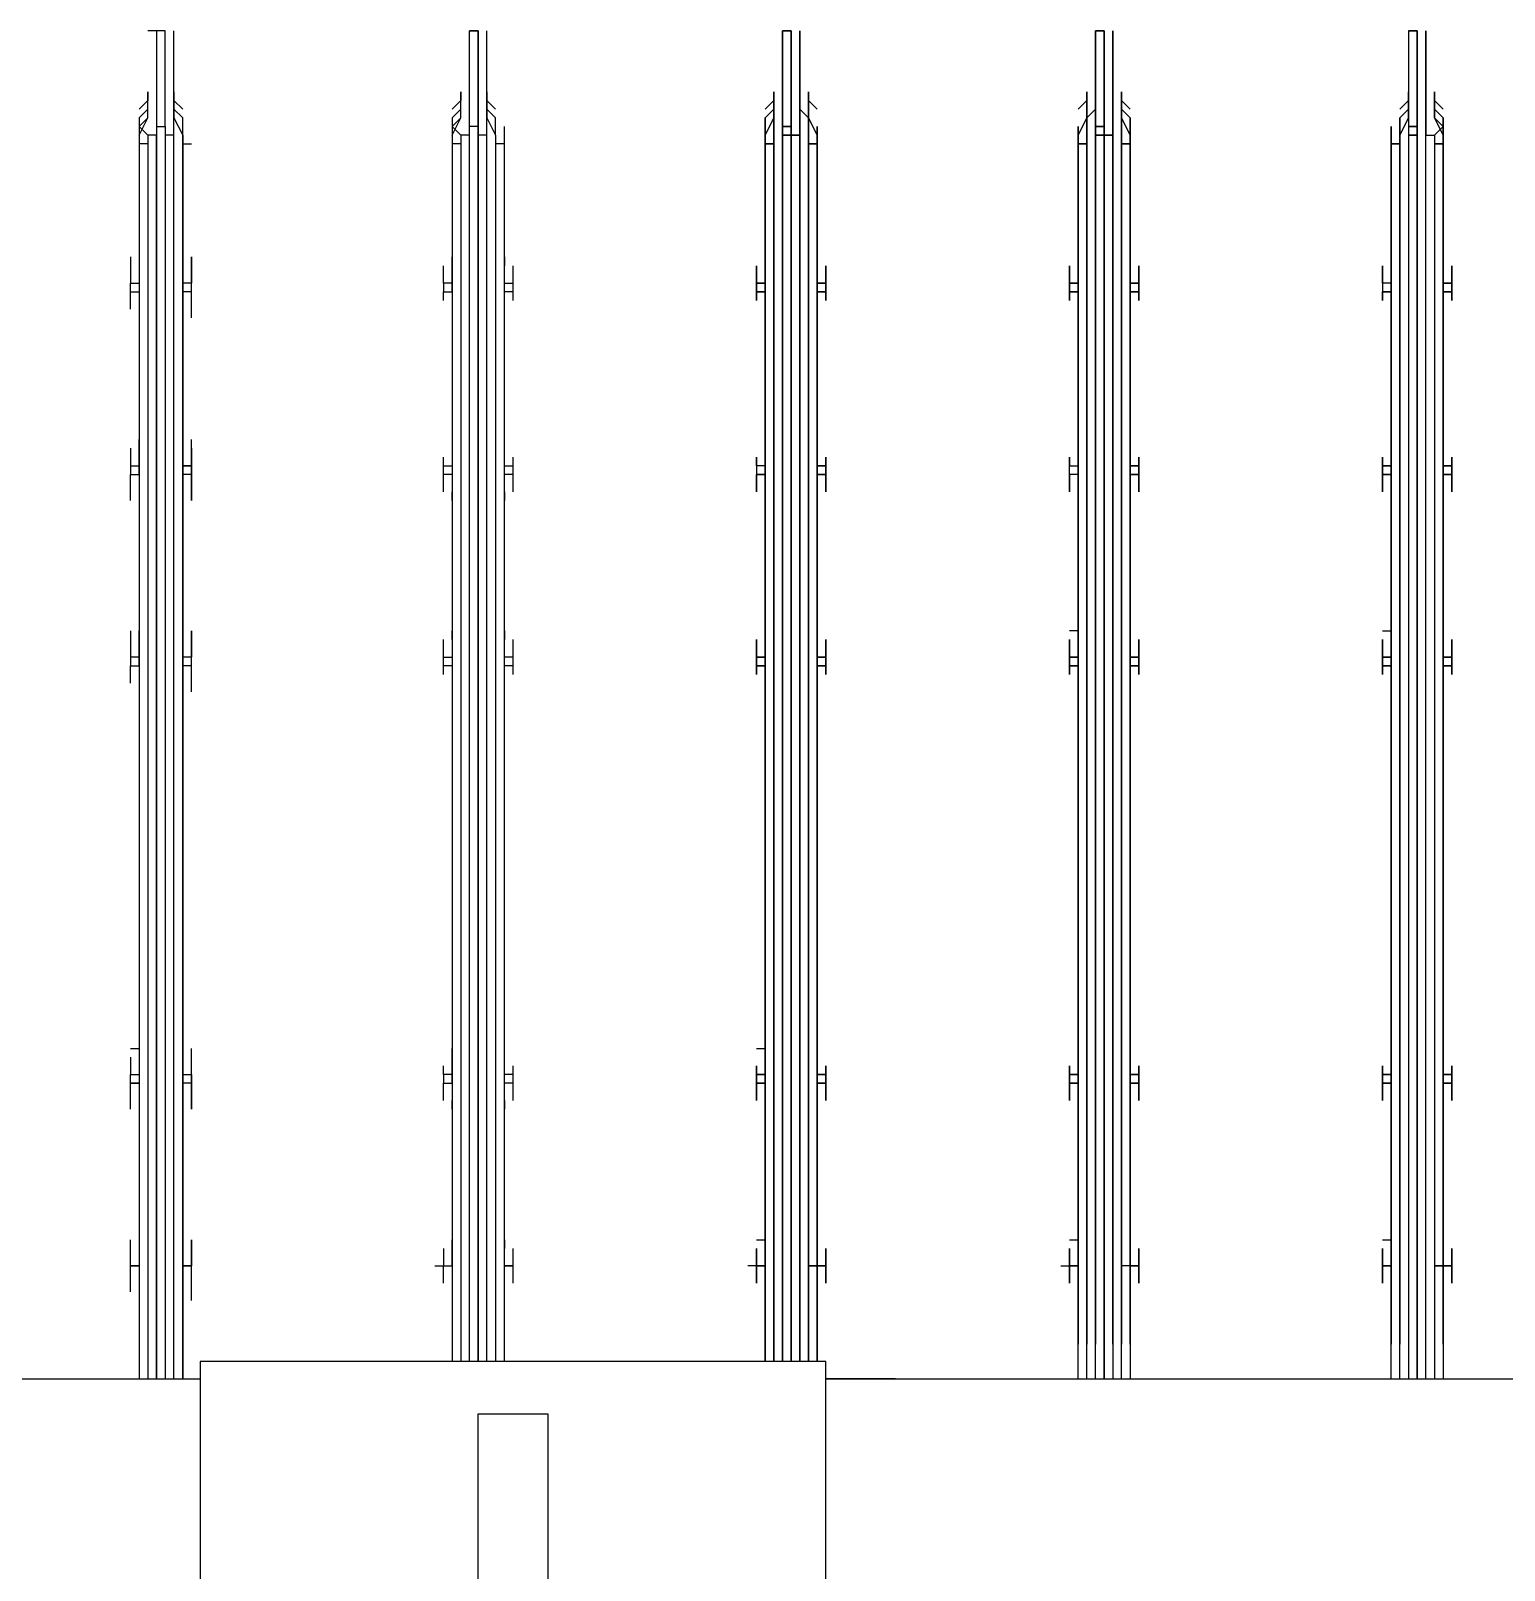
# Model space of a CAD drawing. Header units: metres. Extents: x 532250 to 532639, y 2673852 to 2674172.
# Drawn here: x 532452.4601 to 532452.6945, y 2674043.8647 to 2674044.1096 of the extents above; entities that cross this region are included whole.
import ezdxf

# ---------------------------------------------------------------- set-up
doc = ezdxf.new("R2010")
doc.units = ezdxf.units.M
doc.header["$MEASUREMENT"] = 0
doc.layers.add('IDT', color=7, linetype='Continuous')

# ---------------------------------------------------------------- blocks, each defined once
blk = doc.blocks.new('IDT')
at = {"layer": 'IDT', "color": 0, "lineweight": 25}
for p, q in [((14.34065, 13.95773), (14.34065, 13.86091)), ((14.44023, 13.86091), (14.44023, 13.95773)), ((14.38491, 13.86921), (14.38491, 13.94805)), ((14.39597, 13.94805), (14.39597, 13.86921)), ((14.39597, 13.86921), (14.38491, 13.86921)), ((14.34065, 13.86368), (13.87591, 13.86368)), ((14.24244, 13.66727), (14.24244, 13.86368)), ((14.24383, 13.66589), (14.24383, 13.86368)), ((14.24521, 13.86368), (14.24521, 13.66589)), ((14.24659, 13.66451), (14.24659, 13.86368)), ((14.24659, 13.86368), (14.24659, 13.66451)), ((14.24798, 13.66589), (14.24798, 13.86368)), ((14.24936, 13.86368), (14.24936, 13.66589)), ((14.25074, 13.86368), (14.25074, 13.66727)), ((14.29224, 13.66727), (14.29224, 13.86368)), ((14.29362, 13.86368), (14.29362, 13.66589)), ((14.295, 13.66589), (14.295, 13.86368)), ((14.29639, 13.86368), (14.29639, 13.66451)), ((14.29639, 13.66451), (14.29639, 13.86368)), ((14.29777, 13.86368), (14.29777, 13.66589)), ((14.29915, 13.86368), (14.29915, 13.66589)), ((14.30054, 13.86368), (14.30054, 13.66727)), ((14.32958, 13.86368), (14.34065, 13.86368)), ((15.02116, 13.86368), (14.44023, 13.86368)), ((14.443, 13.66589), (14.443, 13.86368)), ((14.443, 13.86368), (14.443, 13.66727)), ((14.44438, 13.86368), (14.44438, 13.66589)), ((14.44577, 13.66451), (14.44577, 13.86368)), ((14.44715, 13.66451), (14.44715, 13.86368)), ((14.44715, 13.86368), (14.44715, 13.66589)), ((14.44853, 13.66589), (14.44853, 13.86368)), ((14.44992, 13.66727), (14.44992, 13.86368)), ((14.34065, 13.86091), (14.44023, 13.86091)), ((14.34203, 13.66727), (14.34203, 13.86091)), ((14.34203, 13.86091), (14.34203, 13.66727)), ((14.34341, 13.86091), (14.34341, 13.66589)), ((14.34341, 13.66589), (14.34341, 13.86091)), ((14.3448, 13.66589), (14.3448, 13.86091)), ((14.3448, 13.86091), (14.3448, 13.66589)), ((14.34618, 13.86091), (14.34618, 13.66451)), ((14.34618, 13.66451), (14.34618, 13.86091)), ((14.34618, 13.86091), (14.34618, 13.66451)), ((14.34618, 13.66451), (14.34618, 13.86091)), ((14.34756, 13.86091), (14.34756, 13.66589)), ((14.34756, 13.66589), (14.34756, 13.86091)), ((14.34895, 13.86091), (14.34895, 13.66589)), ((14.34895, 13.66589), (14.34895, 13.86091)), ((14.35033, 13.66727), (14.35033, 13.86091)), ((14.35033, 13.86091), (14.35033, 13.66727)), ((14.39182, 13.86091), (14.39182, 13.66727)), ((14.39321, 13.66589), (14.39321, 13.86091)), ((14.39459, 13.86091), (14.39459, 13.66589)), ((14.39597, 13.66451), (14.39597, 13.86091)), ((14.39597, 13.86091), (14.39597, 13.66451)), ((14.39736, 13.86091), (14.39736, 13.66589)), ((14.39874, 13.66589), (14.39874, 13.86091)), ((14.40012, 13.66727), (14.40012, 13.86091)), ((14.24244, 13.85815), (14.24244, 13.66727)), ((14.24383, 13.66589), (14.24383, 13.85815)), ((14.24521, 13.85815), (14.24521, 13.66589)), ((14.24659, 13.66451), (14.24659, 13.85815)), ((14.24659, 13.85815), (14.24659, 13.66451)), ((14.24798, 13.66589), (14.24798, 13.85815)), ((14.24936, 13.66589), (14.24936, 13.85815)), ((14.25074, 13.66727), (14.25074, 13.85815)), ((14.29224, 13.85815), (14.29224, 13.66727)), ((14.29362, 13.66589), (14.29362, 13.85815)), ((14.295, 13.85815), (14.295, 13.66589)), ((14.29639, 13.85815), (14.29639, 13.66451)), ((14.29639, 13.66451), (14.29639, 13.85815)), ((14.29777, 13.66589), (14.29777, 13.85815)), ((14.29915, 13.66589), (14.29915, 13.85815)), ((14.30054, 13.66727), (14.30054, 13.85815)), ((14.24244, 13.8457), (14.24244, 13.85123)), ((14.24244, 13.85123), (14.24244, 13.8457)), ((14.24244, 13.84846), (14.24244, 13.84985)), ((14.24244, 13.84985), (14.24244, 13.84846)), ((14.25074, 13.8457), (14.25074, 13.85123)), ((14.25074, 13.85123), (14.25074, 13.8457)), ((14.25074, 13.84985), (14.25074, 13.84846)), ((14.25074, 13.84846), (14.25074, 13.84985)), ((14.29224, 13.84155), (14.29224, 13.85123)), ((14.29224, 13.85123), (14.29224, 13.8457)), ((14.29224, 13.84846), (14.29224, 13.84985)), ((14.29224, 13.84985), (14.29224, 13.84846)), ((14.30054, 13.85123), (14.30054, 13.8457)), ((14.30054, 13.8457), (14.30054, 13.85123)), ((14.30054, 13.84985), (14.30054, 13.84846)), ((14.30054, 13.84846), (14.30054, 13.84985)), ((14.34203, 13.8457), (14.34203, 13.85123)), ((14.34203, 13.85123), (14.34203, 13.8457)), ((14.34203, 13.84846), (14.34203, 13.84985)), ((14.34203, 13.84985), (14.34203, 13.84846)), ((14.35033, 13.8457), (14.35033, 13.85123)), ((14.35033, 13.85123), (14.35033, 13.8457)), ((14.35033, 13.84985), (14.35033, 13.84846)), ((14.35033, 13.84846), (14.35033, 13.84985)), ((14.39182, 13.85123), (14.39182, 13.8457)), ((14.39182, 13.84985), (14.39182, 13.84846)), ((14.40012, 13.8457), (14.40012, 13.85123)), ((14.40012, 13.84846), (14.40012, 13.84985)), ((14.44162, 13.85123), (14.44162, 13.8457)), ((14.44162, 13.84985), (14.44162, 13.84846)), ((14.44992, 13.8457), (14.44992, 13.85123)), ((14.4513, 13.84985), (14.4513, 13.84846)), ((14.24106, 13.8457), (14.24106, 13.84846)), ((14.24106, 13.84846), (14.24106, 13.8457)), ((14.25212, 13.8457), (14.25212, 13.84846)), ((14.25212, 13.84846), (14.25212, 13.8457)), ((14.29085, 13.8457), (14.29085, 13.84846)), ((14.29085, 13.84846), (14.29085, 13.8457)), ((14.30192, 13.8457), (14.30192, 13.84846)), ((14.30192, 13.84846), (14.30192, 13.8457)), ((14.34065, 13.8457), (14.34065, 13.84846)), ((14.34065, 13.84846), (14.34065, 13.8457)), ((14.35171, 13.8457), (14.35171, 13.84846)), ((14.35171, 13.84846), (14.35171, 13.8457)), ((14.39044, 13.84846), (14.39044, 13.8457)), ((14.40151, 13.84846), (14.40151, 13.8457)), ((14.44162, 13.84846), (14.44162, 13.8457)), ((14.4513, 13.84846), (14.4513, 13.8457)), ((14.24244, 13.8457), (14.24106, 13.8457)), ((14.24106, 13.8457), (14.24106, 13.84293)), ((14.24106, 13.84293), (14.24106, 13.8457)), ((14.24106, 13.8457), (14.24244, 13.8457)), ((14.24244, 13.8457), (14.24106, 13.8457)), ((14.24106, 13.8457), (14.24244, 13.8457)), ((14.24383, 13.8457), (14.24244, 13.8457)), ((14.24244, 13.8457), (14.24383, 13.8457)), ((14.24244, 13.8457), (14.24244, 13.84155)), ((14.24244, 13.84155), (14.24244, 13.8457)), ((14.25074, 13.84155), (14.25074, 13.8457)), ((14.25074, 13.8457), (14.25212, 13.8457)), ((14.25212, 13.8457), (14.25074, 13.8457)), ((14.25074, 13.8457), (14.25212, 13.8457)), ((14.25212, 13.8457), (14.25074, 13.8457)), ((14.25074, 13.8457), (14.25074, 13.84155)), ((14.25212, 13.8457), (14.25074, 13.8457)), ((14.25074, 13.8457), (14.25212, 13.8457)), ((14.25212, 13.8457), (14.25074, 13.8457)), ((14.25074, 13.8457), (14.25212, 13.8457)), ((14.25212, 13.84293), (14.25212, 13.8457)), ((14.25212, 13.8457), (14.25212, 13.84293)), ((14.29085, 13.8457), (14.29085, 13.84293)), ((14.29085, 13.84293), (14.29085, 13.8457)), ((14.29085, 13.8457), (14.29224, 13.8457)), ((14.29224, 13.8457), (14.29085, 13.8457)), ((14.29085, 13.8457), (14.29224, 13.8457)), ((14.29224, 13.8457), (14.29085, 13.8457)), ((14.29224, 13.8457), (14.29224, 13.84155)), ((14.29224, 13.8457), (14.29362, 13.8457)), ((14.30054, 13.8457), (14.30192, 13.8457)), ((14.30192, 13.8457), (14.30054, 13.8457)), ((14.30054, 13.8457), (14.30192, 13.8457)), ((14.30192, 13.8457), (14.30054, 13.8457)), ((14.30192, 13.8457), (14.30054, 13.8457)), ((14.30054, 13.8457), (14.30054, 13.84155)), ((14.30054, 13.84155), (14.30054, 13.8457)), ((14.30054, 13.8457), (14.30192, 13.8457)), ((14.30192, 13.8457), (14.30054, 13.8457)), ((14.30192, 13.8457), (14.30192, 13.84293)), ((14.30192, 13.84293), (14.30192, 13.8457)), ((14.3033, 13.8457), (14.30192, 13.8457)), ((14.34203, 13.8457), (14.34065, 13.8457)), ((14.34065, 13.8457), (14.34065, 13.84293)), ((14.34065, 13.84293), (14.34065, 13.8457)), ((14.34065, 13.8457), (14.34203, 13.8457)), ((14.34203, 13.8457), (14.34065, 13.8457)), ((14.34065, 13.8457), (14.34203, 13.8457)), ((14.34203, 13.8457), (14.34203, 13.84155)), ((14.34203, 13.84155), (14.34203, 13.8457)), ((14.34203, 13.8457), (14.34341, 13.8457)), ((14.34341, 13.8457), (14.34203, 13.8457)), ((14.35033, 13.84155), (14.35033, 13.8457)), ((14.35033, 13.8457), (14.35171, 13.8457)), ((14.35171, 13.8457), (14.35033, 13.8457)), ((14.35033, 13.8457), (14.35171, 13.8457)), ((14.35171, 13.8457), (14.35033, 13.8457)), ((14.35033, 13.8457), (14.35171, 13.8457)), ((14.35171, 13.8457), (14.35033, 13.8457)), ((14.35033, 13.8457), (14.35171, 13.8457)), ((14.35171, 13.8457), (14.35033, 13.8457)), ((14.35033, 13.8457), (14.35033, 13.84155)), ((14.35171, 13.8457), (14.35171, 13.84293)), ((14.35171, 13.84293), (14.35171, 13.8457)), ((14.35171, 13.8457), (14.35309, 13.8457)), ((14.39044, 13.8457), (14.39182, 13.8457)), ((14.39182, 13.8457), (14.39044, 13.8457)), ((14.39044, 13.8457), (14.39044, 13.84293)), ((14.39044, 13.8457), (14.39182, 13.8457)), ((14.39182, 13.8457), (14.39182, 13.84155)), ((14.40151, 13.8457), (14.40012, 13.8457)), ((14.40151, 13.8457), (14.40012, 13.8457)), ((14.40012, 13.8457), (14.40012, 13.84155)), ((14.40151, 13.8457), (14.40012, 13.8457)), ((14.40289, 13.8457), (14.40151, 13.8457)), ((14.40151, 13.84293), (14.40151, 13.8457)), ((14.44162, 13.8457), (14.443, 13.8457)), ((14.443, 13.8457), (14.44162, 13.8457)), ((14.44162, 13.8457), (14.44162, 13.84155)), ((14.44162, 13.84293), (14.44162, 13.8457)), ((14.44162, 13.8457), (14.443, 13.8457)), ((14.44992, 13.84155), (14.44992, 13.8457)), ((14.44992, 13.8457), (14.4513, 13.8457)), ((14.4513, 13.8457), (14.44992, 13.8457)), ((14.4513, 13.8457), (14.44992, 13.8457)), ((14.44992, 13.8457), (14.4513, 13.8457)), ((14.4513, 13.8457), (14.4513, 13.84293)), ((14.24244, 13.84155), (14.24244, 13.84293)), ((14.24244, 13.84293), (14.24244, 13.84155)), ((14.25074, 13.84155), (14.25074, 13.84293)), ((14.25074, 13.84293), (14.25074, 13.84155)), ((14.29224, 13.84155), (14.29224, 13.84293)), ((14.29224, 13.84293), (14.29224, 13.84155)), ((14.30054, 13.84155), (14.30054, 13.84293)), ((14.30054, 13.84293), (14.30054, 13.84155)), ((14.34203, 13.84155), (14.34203, 13.84293)), ((14.34203, 13.84293), (14.34203, 13.84155)), ((14.35033, 13.84155), (14.35033, 13.84293)), ((14.35033, 13.84293), (14.35033, 13.84155)), ((14.39182, 13.84155), (14.39182, 13.84293)), ((14.40012, 13.84155), (14.40012, 13.84293)), ((14.44162, 13.84155), (14.44162, 13.84293)), ((14.4513, 13.84293), (14.4513, 13.84155)), ((14.25212, 13.84155), (14.25074, 13.84155)), ((14.30192, 13.84155), (14.30054, 13.84155)), ((14.35171, 13.84155), (14.35033, 13.84155)), ((14.24244, 13.81527), (14.24244, 13.8208)), ((14.24244, 13.8208), (14.24244, 13.81942)), ((14.24244, 13.81942), (14.24244, 13.8208)), ((14.24244, 13.8208), (14.24244, 13.81665)), ((14.25074, 13.81665), (14.25074, 13.8208)), ((14.25074, 13.8208), (14.25074, 13.81942)), ((14.25074, 13.81942), (14.25074, 13.8208)), ((14.25074, 13.8208), (14.25074, 13.81665)), ((14.29224, 13.81665), (14.29224, 13.8208)), ((14.29224, 13.8208), (14.29224, 13.81942)), ((14.29224, 13.81942), (14.29224, 13.8208)), ((14.29224, 13.8208), (14.29224, 13.81665)), ((14.30054, 13.81665), (14.30054, 13.8208)), ((14.30054, 13.8208), (14.30054, 13.81942)), ((14.30054, 13.81942), (14.30054, 13.8208)), ((14.30054, 13.8208), (14.30054, 13.81665)), ((14.34203, 13.81665), (14.34203, 13.8208)), ((14.34203, 13.8208), (14.34203, 13.81942)), ((14.34203, 13.81942), (14.34203, 13.8208)), ((14.34203, 13.8208), (14.34203, 13.81665)), ((14.35033, 13.8208), (14.35033, 13.81665)), ((14.35033, 13.81665), (14.35033, 13.8208)), ((14.35033, 13.8208), (14.35033, 13.81942)), ((14.35033, 13.81942), (14.35033, 13.8208)), ((14.39182, 13.81942), (14.39182, 13.8208)), ((14.39182, 13.8208), (14.39182, 13.81665)), ((14.40012, 13.81665), (14.40012, 13.8208)), ((14.40012, 13.8208), (14.40012, 13.81942)), ((14.44162, 13.81942), (14.44162, 13.8208)), ((14.44162, 13.8208), (14.44162, 13.81665)), ((14.44992, 13.81665), (14.44992, 13.8208)), ((14.4513, 13.8208), (14.4513, 13.81942)), ((14.24106, 13.81665), (14.24106, 13.81942)), ((14.24106, 13.81942), (14.24106, 13.81665)), ((14.25212, 13.81665), (14.25212, 13.81942)), ((14.25212, 13.81942), (14.25212, 13.81665)), ((14.29085, 13.81665), (14.29085, 13.81942)), ((14.29085, 13.81942), (14.29085, 13.81665)), ((14.30192, 13.81665), (14.30192, 13.81942)), ((14.30192, 13.81942), (14.30192, 13.81665)), ((14.34065, 13.81665), (14.34065, 13.81942)), ((14.34065, 13.81942), (14.34065, 13.81665)), ((14.35171, 13.81665), (14.35171, 13.81942)), ((14.35171, 13.81942), (14.35171, 13.81665)), ((14.39044, 13.81942), (14.39044, 13.81665)), ((14.40151, 13.81942), (14.40151, 13.81665)), ((14.44162, 13.81665), (14.44162, 13.81942)), ((14.4513, 13.81942), (14.4513, 13.81665)), ((14.24106, 13.81527), (14.24106, 13.81665)), ((14.24106, 13.81665), (14.24106, 13.81527)), ((14.24244, 13.81665), (14.24106, 13.81665)), ((14.24106, 13.81665), (14.24244, 13.81665)), ((14.24244, 13.81527), (14.24106, 13.81527)), ((14.24106, 13.81527), (14.24244, 13.81527)), ((14.24106, 13.81389), (14.24106, 13.81527)), ((14.24106, 13.81527), (14.24106, 13.81389)), ((14.24244, 13.81665), (14.24244, 13.81527)), ((14.24244, 13.81527), (14.24244, 13.81112)), ((14.24244, 13.81112), (14.24244, 13.81527)), ((14.25212, 13.81665), (14.25074, 13.81665)), ((14.25212, 13.81665), (14.25074, 13.81665)), ((14.25074, 13.81665), (14.25212, 13.81665)), ((14.25074, 13.81527), (14.25074, 13.81665)), ((14.25074, 13.81665), (14.25074, 13.81112)), ((14.25074, 13.81527), (14.25212, 13.81527)), ((14.25212, 13.81527), (14.25074, 13.81527)), ((14.25074, 13.81112), (14.25074, 13.81527)), ((14.25212, 13.81527), (14.25212, 13.81665)), ((14.25212, 13.81665), (14.25212, 13.81527)), ((14.25212, 13.81389), (14.25212, 13.81527)), ((14.25212, 13.81527), (14.25212, 13.81389)), ((14.29224, 13.81665), (14.29085, 13.81665)), ((14.29085, 13.81665), (14.29224, 13.81665)), ((14.29085, 13.81527), (14.29085, 13.81665)), ((14.29085, 13.81665), (14.29085, 13.81527)), ((14.29224, 13.81527), (14.29085, 13.81527)), ((14.29085, 13.81527), (14.29224, 13.81527)), ((14.29085, 13.81389), (14.29085, 13.81527)), ((14.29085, 13.81527), (14.29085, 13.81389)), ((14.29224, 13.81665), (14.29224, 13.81112)), ((14.29224, 13.81112), (14.29224, 13.81665)), ((14.30054, 13.81665), (14.30192, 13.81665)), ((14.30054, 13.81112), (14.30054, 13.81665)), ((14.30054, 13.81665), (14.30192, 13.81665)), ((14.30192, 13.81665), (14.30054, 13.81665)), ((14.30054, 13.81665), (14.30054, 13.81527)), ((14.30192, 13.81527), (14.30054, 13.81527)), ((14.30054, 13.81527), (14.30192, 13.81527)), ((14.30054, 13.81527), (14.30054, 13.81112)), ((14.30192, 13.81665), (14.30192, 13.81527)), ((14.30192, 13.81527), (14.30192, 13.81665)), ((14.30192, 13.81389), (14.30192, 13.81527)), ((14.30192, 13.81527), (14.30192, 13.81389)), ((14.34203, 13.81665), (14.34065, 13.81665)), ((14.34065, 13.81665), (14.34203, 13.81665)), ((14.34065, 13.81527), (14.34065, 13.81665)), ((14.34065, 13.81665), (14.34065, 13.81527)), ((14.34203, 13.81527), (14.34065, 13.81527)), ((14.34065, 13.81527), (14.34203, 13.81527)), ((14.34065, 13.81389), (14.34065, 13.81527)), ((14.34065, 13.81527), (14.34065, 13.81389)), ((14.34203, 13.81665), (14.34203, 13.81112)), ((14.34203, 13.81112), (14.34203, 13.81665)), ((14.35033, 13.81665), (14.35171, 13.81665)), ((14.35171, 13.81665), (14.35033, 13.81665)), ((14.35033, 13.81527), (14.35033, 13.81665)), ((14.35033, 13.81665), (14.35171, 13.81665)), ((14.35033, 13.81665), (14.35033, 13.81527)), ((14.35033, 13.81112), (14.35033, 13.81527)), ((14.35171, 13.81527), (14.35033, 13.81527)), ((14.35033, 13.81527), (14.35033, 13.81112)), ((14.35033, 13.81527), (14.35171, 13.81527)), ((14.35171, 13.81665), (14.35171, 13.81527)), ((14.35171, 13.81527), (14.35171, 13.81665)), ((14.35171, 13.81389), (14.35171, 13.81527)), ((14.35171, 13.81527), (14.35171, 13.81389)), ((14.39044, 13.81665), (14.39182, 13.81665)), ((14.39044, 13.81665), (14.39044, 13.81527)), ((14.39044, 13.81527), (14.39182, 13.81527)), ((14.39044, 13.81527), (14.39044, 13.81389)), ((14.39182, 13.81665), (14.39182, 13.81527)), ((14.39182, 13.81527), (14.39182, 13.81112)), ((14.40151, 13.81665), (14.40012, 13.81665)), ((14.40151, 13.81665), (14.40012, 13.81665)), ((14.40012, 13.81665), (14.40012, 13.81527)), ((14.40012, 13.81527), (14.40151, 13.81527)), ((14.40012, 13.81527), (14.40012, 13.81112)), ((14.40151, 13.81527), (14.40151, 13.81665)), ((14.40151, 13.81527), (14.40151, 13.81389)), ((14.44162, 13.81527), (14.44162, 13.81665)), ((14.44162, 13.81665), (14.443, 13.81665)), ((14.44162, 13.81665), (14.44162, 13.81389)), ((14.443, 13.81527), (14.44162, 13.81527)), ((14.44162, 13.81527), (14.44162, 13.81112)), ((14.4513, 13.81665), (14.44992, 13.81665)), ((14.44992, 13.81527), (14.44992, 13.81665)), ((14.44992, 13.81665), (14.4513, 13.81665)), ((14.44992, 13.81112), (14.44992, 13.81527)), ((14.4513, 13.81527), (14.44992, 13.81527)), ((14.4513, 13.81665), (14.4513, 13.81527)), ((14.4513, 13.81389), (14.4513, 13.81527)), ((14.24244, 13.8125), (14.24244, 13.81389)), ((14.24244, 13.81389), (14.24244, 13.8125)), ((14.25074, 13.81389), (14.25074, 13.8125)), ((14.25074, 13.8125), (14.25074, 13.81389)), ((14.29224, 13.8125), (14.29224, 13.81389)), ((14.29224, 13.81389), (14.29224, 13.8125)), ((14.30054, 13.81389), (14.30054, 13.8125)), ((14.30054, 13.8125), (14.30054, 13.81389)), ((14.34203, 13.8125), (14.34203, 13.81389)), ((14.34203, 13.81389), (14.34203, 13.8125)), ((14.35033, 13.81389), (14.35033, 13.8125)), ((14.35033, 13.8125), (14.35033, 13.81389)), ((14.39182, 13.81389), (14.39182, 13.8125)), ((14.40012, 13.8125), (14.40012, 13.81389)), ((14.44162, 13.81389), (14.44162, 13.8125)), ((14.4513, 13.8125), (14.4513, 13.81389)), ((14.35171, 13.81112), (14.35033, 13.81112)), ((14.4513, 13.81112), (14.44992, 13.81112)), ((14.24244, 13.74473), (14.24244, 13.75441)), ((14.24244, 13.75441), (14.24244, 13.75026)), ((14.25074, 13.75026), (14.25074, 13.75441)), ((14.25074, 13.75441), (14.25074, 13.75026)), ((14.29224, 13.75026), (14.29224, 13.75441)), ((14.29224, 13.75441), (14.29224, 13.75026)), ((14.30054, 13.75026), (14.30054, 13.75441)), ((14.30054, 13.75441), (14.30054, 13.75026)), ((14.34203, 13.75026), (14.34203, 13.75441)), ((14.34203, 13.75441), (14.34203, 13.75026)), ((14.35033, 13.75026), (14.35033, 13.75441)), ((14.35033, 13.75441), (14.35033, 13.75026)), ((14.39182, 13.75441), (14.39182, 13.75026)), ((14.40012, 13.75026), (14.40012, 13.75441)), ((14.44162, 13.75441), (14.44162, 13.75026)), ((14.44992, 13.75026), (14.44992, 13.75441)), ((14.24106, 13.75026), (14.24106, 13.75164)), ((14.24106, 13.75164), (14.24106, 13.75026)), ((14.24244, 13.75164), (14.24244, 13.75303)), ((14.24244, 13.75303), (14.24244, 13.75164)), ((14.25074, 13.75303), (14.25074, 13.75164)), ((14.25074, 13.75164), (14.25074, 13.75303)), ((14.25212, 13.75026), (14.25212, 13.75164)), ((14.25212, 13.75164), (14.25212, 13.75026)), ((14.29085, 13.75026), (14.29085, 13.75164)), ((14.29085, 13.75164), (14.29085, 13.75026)), ((14.29224, 13.75164), (14.29224, 13.75303)), ((14.29224, 13.75303), (14.29224, 13.75164)), ((14.30054, 13.75303), (14.30054, 13.75164)), ((14.30054, 13.75164), (14.30054, 13.75303)), ((14.30192, 13.75026), (14.30192, 13.75164)), ((14.30192, 13.75164), (14.30192, 13.75026)), ((14.34065, 13.75026), (14.34065, 13.75164)), ((14.34065, 13.75164), (14.34065, 13.75026)), ((14.34203, 13.75164), (14.34203, 13.75303)), ((14.34203, 13.75303), (14.34203, 13.75164)), ((14.35033, 13.75303), (14.35033, 13.75164)), ((14.35033, 13.75164), (14.35033, 13.75303)), ((14.35171, 13.75026), (14.35171, 13.75164)), ((14.35171, 13.75164), (14.35171, 13.75026)), ((14.39044, 13.75164), (14.39044, 13.75026)), ((14.39182, 13.75303), (14.39182, 13.75164)), ((14.40012, 13.75164), (14.40012, 13.75303)), ((14.40151, 13.75164), (14.40151, 13.75026)), ((14.44162, 13.75303), (14.44162, 13.75164)), ((14.44162, 13.75164), (14.44162, 13.74888)), ((14.4513, 13.75303), (14.4513, 13.75164)), ((14.4513, 13.75164), (14.4513, 13.75026)), ((14.24244, 13.75026), (14.24106, 13.75026)), ((14.24106, 13.75026), (14.24244, 13.75026)), ((14.24106, 13.75026), (14.24106, 13.74888)), ((14.24106, 13.74888), (14.24106, 13.75026)), ((14.24244, 13.75026), (14.24244, 13.74888)), ((14.25212, 13.75026), (14.25074, 13.75026)), ((14.25074, 13.75026), (14.25212, 13.75026)), ((14.25212, 13.75026), (14.25074, 13.75026)), ((14.25074, 13.75026), (14.25074, 13.74888)), ((14.25074, 13.74888), (14.25074, 13.75026)), ((14.25074, 13.75026), (14.25212, 13.75026)), ((14.25212, 13.74888), (14.25212, 13.75026)), ((14.25212, 13.75026), (14.25212, 13.74888)), ((14.29224, 13.75026), (14.29085, 13.75026)), ((14.29085, 13.75026), (14.29224, 13.75026)), ((14.29085, 13.74888), (14.29085, 13.75026)), ((14.29085, 13.75026), (14.29085, 13.74888)), ((14.29224, 13.75026), (14.29224, 13.74888)), ((14.29224, 13.74888), (14.29224, 13.75026)), ((14.30054, 13.74888), (14.30054, 13.75026)), ((14.30054, 13.75026), (14.30054, 13.74888)), ((14.30192, 13.75026), (14.30054, 13.75026)), ((14.30054, 13.75026), (14.30192, 13.75026)), ((14.30054, 13.75026), (14.30192, 13.75026)), ((14.30192, 13.74888), (14.30192, 13.75026)), ((14.30192, 13.75026), (14.30192, 13.74888)), ((14.34065, 13.75026), (14.34065, 13.74888)), ((14.34065, 13.74888), (14.34065, 13.75026)), ((14.34203, 13.75026), (14.34065, 13.75026)), ((14.34065, 13.75026), (14.34203, 13.75026)), ((14.34203, 13.75026), (14.34203, 13.74473)), ((14.34203, 13.74888), (14.34203, 13.75026)), ((14.35033, 13.74473), (14.35033, 13.75026)), ((14.35033, 13.75026), (14.35033, 13.74473)), ((14.35033, 13.75026), (14.35171, 13.75026)), ((14.35171, 13.75026), (14.35033, 13.75026)), ((14.35033, 13.75026), (14.35171, 13.75026)), ((14.35171, 13.75026), (14.35171, 13.74888)), ((14.35171, 13.74888), (14.35171, 13.75026)), ((14.39044, 13.75026), (14.39182, 13.75026)), ((14.39044, 13.75026), (14.39044, 13.74888)), ((14.39182, 13.75026), (14.39182, 13.74473)), ((14.40012, 13.74888), (14.40012, 13.75026)), ((14.40012, 13.75026), (14.40151, 13.75026)), ((14.40151, 13.75026), (14.40151, 13.74888)), ((14.44162, 13.75026), (14.443, 13.75026)), ((14.44162, 13.75026), (14.44162, 13.74888)), ((14.4513, 13.75026), (14.44992, 13.75026)), ((14.4513, 13.75026), (14.44992, 13.75026)), ((14.44992, 13.75026), (14.44992, 13.74473)), ((14.4513, 13.74888), (14.4513, 13.75026)), ((14.24106, 13.74888), (14.24244, 13.74888)), ((14.24244, 13.74888), (14.24106, 13.74888)), ((14.24106, 13.74611), (14.24106, 13.74888)), ((14.24106, 13.74888), (14.24106, 13.74611)), ((14.24244, 13.74888), (14.24244, 13.74473)), ((14.25074, 13.74473), (14.25074, 13.74888)), ((14.25074, 13.74888), (14.25212, 13.74888)), ((14.25074, 13.74888), (14.25074, 13.74473)), ((14.25212, 13.74888), (14.25074, 13.74888)), ((14.25212, 13.74888), (14.25212, 13.74611)), ((14.25212, 13.74611), (14.25212, 13.74888)), ((14.29085, 13.74888), (14.29224, 13.74888)), ((14.29224, 13.74888), (14.29085, 13.74888)), ((14.29085, 13.74888), (14.29085, 13.74611)), ((14.29085, 13.74611), (14.29085, 13.74888)), ((14.29224, 13.74888), (14.29224, 13.74473)), ((14.29224, 13.74473), (14.29224, 13.74888)), ((14.30054, 13.74888), (14.30054, 13.74473)), ((14.30054, 13.74473), (14.30054, 13.74888)), ((14.30054, 13.74888), (14.30192, 13.74888)), ((14.30192, 13.74888), (14.30054, 13.74888)), ((14.30192, 13.74611), (14.30192, 13.74888)), ((14.30192, 13.74888), (14.30192, 13.74611)), ((14.34065, 13.74888), (14.34203, 13.74888)), ((14.34203, 13.74888), (14.34065, 13.74888)), ((14.34065, 13.74611), (14.34065, 13.74888)), ((14.34065, 13.74888), (14.34065, 13.74611)), ((14.34203, 13.74473), (14.34203, 13.74888)), ((14.35171, 13.74888), (14.35033, 13.74888)), ((14.35033, 13.74888), (14.35171, 13.74888)), ((14.35171, 13.74888), (14.35171, 13.74611)), ((14.35171, 13.74611), (14.35171, 13.74888)), ((14.39044, 13.74888), (14.39182, 13.74888)), ((14.39044, 13.74888), (14.39044, 13.74611)), ((14.40012, 13.74473), (14.40012, 13.74888)), ((14.40151, 13.74888), (14.40012, 13.74888)), ((14.40151, 13.74888), (14.40151, 13.74611)), ((14.44162, 13.74888), (14.443, 13.74888)), ((14.44162, 13.74888), (14.44162, 13.74473)), ((14.44162, 13.74611), (14.44162, 13.74888)), ((14.44992, 13.74888), (14.4513, 13.74888)), ((14.4513, 13.74611), (14.4513, 13.74888)), ((14.24244, 13.74473), (14.24244, 13.74611)), ((14.24244, 13.74611), (14.24244, 13.74473)), ((14.25074, 13.74473), (14.25074, 13.74611)), ((14.25074, 13.74611), (14.25074, 13.74473)), ((14.25212, 13.74473), (14.25074, 13.74473)), ((14.29224, 13.74473), (14.29224, 13.74611)), ((14.29224, 13.74611), (14.29224, 13.74473)), ((14.30054, 13.74473), (14.30054, 13.74611)), ((14.30054, 13.74611), (14.30054, 13.74473)), ((14.30054, 13.74473), (14.30192, 13.74473)), ((14.34203, 13.74473), (14.34203, 13.74611)), ((14.34203, 13.74611), (14.34203, 13.74473)), ((14.35033, 13.74611), (14.35033, 13.74473)), ((14.35033, 13.74473), (14.35033, 13.74611)), ((14.39182, 13.74473), (14.39182, 13.74611)), ((14.40012, 13.74611), (14.40012, 13.74473)), ((14.44162, 13.74473), (14.44162, 13.74611)), ((14.4513, 13.74473), (14.4513, 13.74611)), ((14.24106, 13.71983), (14.24106, 13.7226)), ((14.24106, 13.7226), (14.24106, 13.71983)), ((14.24244, 13.7226), (14.24244, 13.72398)), ((14.24244, 13.72398), (14.24244, 13.71983)), ((14.24244, 13.71983), (14.24244, 13.72398)), ((14.24244, 13.72398), (14.24244, 13.7226)), ((14.25074, 13.72398), (14.25074, 13.7226)), ((14.25074, 13.7226), (14.25074, 13.72398)), ((14.25074, 13.71983), (14.25074, 13.72398)), ((14.25074, 13.72398), (14.25074, 13.71983)), ((14.25212, 13.71983), (14.25212, 13.7226)), ((14.25212, 13.7226), (14.25212, 13.71983)), ((14.29085, 13.71983), (14.29085, 13.7226)), ((14.29085, 13.7226), (14.29085, 13.71983)), ((14.29224, 13.71983), (14.29224, 13.72398)), ((14.29224, 13.72398), (14.29224, 13.7226)), ((14.29224, 13.7226), (14.29224, 13.72398)), ((14.29224, 13.72398), (14.29224, 13.71983)), ((14.30054, 13.72398), (14.30054, 13.7226)), ((14.30054, 13.7226), (14.30054, 13.72398)), ((14.30054, 13.71983), (14.30054, 13.72398)), ((14.30054, 13.72398), (14.30054, 13.71983)), ((14.30192, 13.71983), (14.30192, 13.7226)), ((14.30192, 13.7226), (14.30192, 13.71983)), ((14.34065, 13.71983), (14.34065, 13.7226)), ((14.34065, 13.7226), (14.34065, 13.71983)), ((14.34203, 13.71983), (14.34203, 13.72398)), ((14.34203, 13.72398), (14.34203, 13.7226)), ((14.34203, 13.7226), (14.34203, 13.72398)), ((14.34203, 13.72398), (14.34203, 13.71983)), ((14.35033, 13.72398), (14.35033, 13.71983)), ((14.35033, 13.71983), (14.35033, 13.72398)), ((14.35033, 13.72398), (14.35033, 13.7226)), ((14.35033, 13.7226), (14.35033, 13.72398)), ((14.35171, 13.71983), (14.35171, 13.7226)), ((14.35171, 13.7226), (14.35171, 13.71983)), ((14.39044, 13.7226), (14.39044, 13.71983)), ((14.39182, 13.7226), (14.39182, 13.72398)), ((14.39182, 13.72398), (14.39182, 13.71983)), ((14.40012, 13.71983), (14.40012, 13.72398)), ((14.40012, 13.72398), (14.40012, 13.7226)), ((14.40151, 13.7226), (14.40151, 13.71983)), ((14.44162, 13.7226), (14.44162, 13.72398)), ((14.44162, 13.72398), (14.44162, 13.71983)), ((14.44162, 13.71983), (14.44162, 13.7226)), ((14.44992, 13.71983), (14.44992, 13.72398)), ((14.4513, 13.72398), (14.4513, 13.7226)), ((14.4513, 13.7226), (14.4513, 13.71983)), ((14.24106, 13.71845), (14.24106, 13.71983)), ((14.24106, 13.71983), (14.24106, 13.71845)), ((14.24244, 13.71983), (14.24106, 13.71983)), ((14.24106, 13.71983), (14.24244, 13.71983)), ((14.24244, 13.71983), (14.24244, 13.71845)), ((14.24244, 13.71845), (14.24244, 13.71983)), ((14.25074, 13.71845), (14.25074, 13.71983)), ((14.25074, 13.71983), (14.25212, 13.71983)), ((14.25212, 13.71983), (14.25074, 13.71983)), ((14.25074, 13.71983), (14.25212, 13.71983)), ((14.25212, 13.71983), (14.25074, 13.71983)), ((14.25074, 13.71983), (14.25074, 13.7143)), ((14.25212, 13.71983), (14.25212, 13.71845)), ((14.25212, 13.71845), (14.25212, 13.71983)), ((14.29224, 13.71983), (14.29085, 13.71983)), ((14.29085, 13.71983), (14.29224, 13.71983)), ((14.29085, 13.71845), (14.29085, 13.71983)), ((14.29085, 13.71983), (14.29085, 13.71845)), ((14.29224, 13.71983), (14.29224, 13.71845)), ((14.29224, 13.7143), (14.29224, 13.71983)), ((14.30054, 13.71845), (14.30054, 13.71983)), ((14.30054, 13.71983), (14.30192, 13.71983)), ((14.30054, 13.71845), (14.30054, 13.71983)), ((14.30054, 13.71983), (14.30192, 13.71983)), ((14.30192, 13.71983), (14.30192, 13.71845)), ((14.30192, 13.71983), (14.30192, 13.71845)), ((14.34203, 13.71983), (14.34065, 13.71983)), ((14.34065, 13.71983), (14.34203, 13.71983)), ((14.34065, 13.71845), (14.34065, 13.71983)), ((14.34065, 13.71983), (14.34065, 13.71845)), ((14.34203, 13.71983), (14.34203, 13.71845)), ((14.34203, 13.7143), (14.34203, 13.71983)), ((14.35033, 13.71983), (14.35171, 13.71983)), ((14.35171, 13.71983), (14.35033, 13.71983)), ((14.35171, 13.71983), (14.35033, 13.71983)), ((14.35033, 13.71983), (14.35033, 13.71845)), ((14.35033, 13.71983), (14.35033, 13.71845)), ((14.35171, 13.71845), (14.35171, 13.71983)), ((14.35171, 13.71845), (14.35171, 13.71983)), ((14.39044, 13.71983), (14.39182, 13.71983)), ((14.39044, 13.71983), (14.39044, 13.71845)), ((14.39182, 13.71983), (14.39182, 13.7143)), ((14.40012, 13.71845), (14.40012, 13.71983)), ((14.40012, 13.71983), (14.40151, 13.71983)), ((14.40151, 13.71983), (14.40151, 13.71845)), ((14.44162, 13.71983), (14.44162, 13.71845)), ((14.44162, 13.71845), (14.44162, 13.71983)), ((14.44162, 13.71983), (14.443, 13.71983)), ((14.4513, 13.71983), (14.44992, 13.71983)), ((14.4513, 13.71983), (14.44992, 13.71983)), ((14.44992, 13.71983), (14.44992, 13.71845)), ((14.4513, 13.71845), (14.4513, 13.71983)), ((14.24106, 13.71707), (14.24106, 13.71845)), ((14.24106, 13.71845), (14.24106, 13.71707)), ((14.24244, 13.71845), (14.24106, 13.71845)), ((14.24106, 13.71845), (14.24244, 13.71845)), ((14.24244, 13.7143), (14.24244, 13.71845)), ((14.24244, 13.71845), (14.24244, 13.7143)), ((14.25212, 13.71845), (14.25074, 13.71845)), ((14.25074, 13.71845), (14.25212, 13.71845)), ((14.25074, 13.7143), (14.25074, 13.71845)), ((14.25212, 13.71845), (14.25212, 13.71707)), ((14.25212, 13.71707), (14.25212, 13.71845)), ((14.29085, 13.71707), (14.29085, 13.71845)), ((14.29085, 13.71845), (14.29085, 13.71707)), ((14.29224, 13.71845), (14.29085, 13.71845)), ((14.29085, 13.71845), (14.29224, 13.71845)), ((14.29224, 13.71845), (14.29224, 13.7143)), ((14.30054, 13.71845), (14.30054, 13.7143)), ((14.30054, 13.7143), (14.30054, 13.71845)), ((14.30192, 13.71845), (14.30054, 13.71845)), ((14.30192, 13.71845), (14.30054, 13.71845)), ((14.30192, 13.71845), (14.30192, 13.71707)), ((14.30192, 13.71707), (14.30192, 13.71845)), ((14.34065, 13.71707), (14.34065, 13.71845)), ((14.34065, 13.71845), (14.34065, 13.71707)), ((14.34065, 13.71845), (14.34203, 13.71845)), ((14.34203, 13.71845), (14.34065, 13.71845)), ((14.34203, 13.71845), (14.34203, 13.7143)), ((14.35033, 13.7143), (14.35033, 13.71845)), ((14.35033, 13.71845), (14.35171, 13.71845)), ((14.35033, 13.71845), (14.35033, 13.7143)), ((14.35033, 13.71845), (14.35171, 13.71845)), ((14.35171, 13.71707), (14.35171, 13.71845)), ((14.35171, 13.71845), (14.35171, 13.71707)), ((14.39182, 13.71845), (14.39044, 13.71845)), ((14.39044, 13.71845), (14.39044, 13.71707)), ((14.40012, 13.7143), (14.40012, 13.71845)), ((14.40151, 13.71845), (14.40012, 13.71845)), ((14.40151, 13.71845), (14.40151, 13.71707)), ((14.44162, 13.71845), (14.443, 13.71845)), ((14.443, 13.71845), (14.44162, 13.71845)), ((14.44162, 13.71707), (14.44162, 13.71845)), ((14.44162, 13.71845), (14.44162, 13.7143)), ((14.44992, 13.71845), (14.44992, 13.7143)), ((14.4513, 13.71845), (14.44992, 13.71845)), ((14.4513, 13.71707), (14.4513, 13.71845)), ((14.24244, 13.71568), (14.24244, 13.71707)), ((14.24244, 13.71707), (14.24244, 13.71568)), ((14.25074, 13.71707), (14.25074, 13.71568)), ((14.25074, 13.71568), (14.25074, 13.71707)), ((14.29224, 13.71568), (14.29224, 13.71707)), ((14.29224, 13.71707), (14.29224, 13.71568)), ((14.30054, 13.71707), (14.30054, 13.71568)), ((14.30054, 13.71568), (14.30054, 13.71707)), ((14.34203, 13.71568), (14.34203, 13.71707)), ((14.34203, 13.71707), (14.34203, 13.71568)), ((14.35033, 13.71707), (14.35033, 13.71568)), ((14.35033, 13.71568), (14.35033, 13.71707)), ((14.39182, 13.71707), (14.39182, 13.71568)), ((14.40012, 13.71568), (14.40012, 13.71707)), ((14.44162, 13.71568), (14.44162, 13.71707)), ((14.4513, 13.71568), (14.4513, 13.71707)), ((14.24244, 13.6894), (14.24244, 13.69493)), ((14.24244, 13.69493), (14.24244, 13.69079)), ((14.24244, 13.69217), (14.24244, 13.69355)), ((14.24244, 13.69355), (14.24244, 13.69217)), ((14.25074, 13.69079), (14.25074, 13.69493)), ((14.25074, 13.69493), (14.25074, 13.69079)), ((14.25074, 13.69355), (14.25074, 13.69217)), ((14.25074, 13.69217), (14.25074, 13.69355)), ((14.29224, 13.69079), (14.29224, 13.69493)), ((14.29224, 13.69493), (14.29224, 13.69079)), ((14.29224, 13.69217), (14.29224, 13.69355)), ((14.29224, 13.69355), (14.29224, 13.69217)), ((14.30054, 13.69079), (14.30054, 13.69493)), ((14.30054, 13.69493), (14.30054, 13.69079)), ((14.30054, 13.69355), (14.30054, 13.69217)), ((14.30054, 13.69217), (14.30054, 13.69355)), ((14.34203, 13.69079), (14.34203, 13.69493)), ((14.34203, 13.69493), (14.34203, 13.69079)), ((14.34203, 13.69217), (14.34203, 13.69355)), ((14.34203, 13.69355), (14.34203, 13.69217)), ((14.35033, 13.69079), (14.35033, 13.69493)), ((14.35033, 13.69493), (14.35033, 13.69079)), ((14.35033, 13.69355), (14.35033, 13.69217)), ((14.35033, 13.69217), (14.35033, 13.69355)), ((14.39182, 13.69493), (14.39182, 13.69079)), ((14.39182, 13.69355), (14.39182, 13.69217)), ((14.40012, 13.69079), (14.40012, 13.69493)), ((14.40012, 13.69217), (14.40012, 13.69355)), ((14.44162, 13.69493), (14.44162, 13.69079)), ((14.44162, 13.69355), (14.44162, 13.69217)), ((14.44992, 13.69079), (14.44992, 13.69493)), ((14.4513, 13.69355), (14.4513, 13.69217)), ((14.24106, 13.69079), (14.24106, 13.69217)), ((14.24106, 13.69217), (14.24106, 13.69079)), ((14.24244, 13.69079), (14.24106, 13.69079)), ((14.24106, 13.69079), (14.24244, 13.69079)), ((14.24106, 13.6894), (14.24106, 13.69079)), ((14.24106, 13.69079), (14.24106, 13.6894)), ((14.24244, 13.69079), (14.24244, 13.6894)), ((14.25212, 13.69079), (14.25074, 13.69079)), ((14.25074, 13.69079), (14.25212, 13.69079)), ((14.25212, 13.69079), (14.25074, 13.69079)), ((14.25074, 13.69079), (14.25074, 13.6894)), ((14.25212, 13.69079), (14.25074, 13.69079)), ((14.25074, 13.69079), (14.25074, 13.6894)), ((14.25212, 13.69079), (14.25212, 13.69217)), ((14.25212, 13.69217), (14.25212, 13.69079)), ((14.25212, 13.6894), (14.25212, 13.69079)), ((14.25212, 13.6894), (14.25212, 13.69079)), ((14.29085, 13.69079), (14.29085, 13.69217)), ((14.29085, 13.69217), (14.29085, 13.69079)), ((14.29224, 13.69079), (14.29085, 13.69079)), ((14.29085, 13.69079), (14.29224, 13.69079)), ((14.29085, 13.6894), (14.29085, 13.69079)), ((14.29085, 13.69079), (14.29085, 13.6894)), ((14.29224, 13.69079), (14.29224, 13.6894)), ((14.29224, 13.6894), (14.29224, 13.69079)), ((14.30054, 13.6894), (14.30054, 13.69079)), ((14.30054, 13.69079), (14.30192, 13.69079)), ((14.30192, 13.69079), (14.30054, 13.69079)), ((14.30054, 13.69079), (14.30054, 13.6894)), ((14.30054, 13.69079), (14.30192, 13.69079)), ((14.30192, 13.69079), (14.30192, 13.69217)), ((14.30192, 13.69217), (14.30192, 13.69079)), ((14.30192, 13.69079), (14.30192, 13.6894)), ((14.30192, 13.6894), (14.30192, 13.69079)), ((14.34065, 13.69079), (14.34065, 13.69217)), ((14.34065, 13.69217), (14.34065, 13.69079)), ((14.34203, 13.69079), (14.34065, 13.69079)), ((14.34065, 13.69079), (14.34203, 13.69079)), ((14.34065, 13.6894), (14.34065, 13.69079)), ((14.34065, 13.69079), (14.34065, 13.6894)), ((14.34203, 13.69079), (14.34203, 13.6894)), ((14.34203, 13.6894), (14.34203, 13.69079)), ((14.35171, 13.69079), (14.35033, 13.69079)), ((14.35033, 13.69079), (14.35171, 13.69079)), ((14.35171, 13.69079), (14.35033, 13.69079)), ((14.35033, 13.69079), (14.35033, 13.68525)), ((14.35033, 13.68525), (14.35033, 13.69079)), ((14.35033, 13.69079), (14.35171, 13.69079)), ((14.35171, 13.69079), (14.35171, 13.69217)), ((14.35171, 13.69217), (14.35171, 13.69079)), ((14.35171, 13.6894), (14.35171, 13.69079)), ((14.35171, 13.69079), (14.35171, 13.6894)), ((14.39044, 13.69217), (14.39044, 13.69079)), ((14.39044, 13.69079), (14.39182, 13.69079)), ((14.39044, 13.69079), (14.39044, 13.6894)), ((14.39182, 13.69079), (14.39182, 13.6894)), ((14.40151, 13.69079), (14.40012, 13.69079)), ((14.40151, 13.69079), (14.40012, 13.69079)), ((14.40012, 13.69079), (14.40012, 13.6894)), ((14.40151, 13.69217), (14.40151, 13.69079)), ((14.40151, 13.6894), (14.40151, 13.69079)), ((14.44162, 13.69217), (14.44162, 13.6894)), ((14.44162, 13.69079), (14.443, 13.69079)), ((14.44162, 13.69079), (14.44162, 13.6894)), ((14.44992, 13.6894), (14.44992, 13.69079)), ((14.4513, 13.69079), (14.44992, 13.69079)), ((14.4513, 13.69217), (14.4513, 13.69079)), ((14.4513, 13.69079), (14.4513, 13.6894)), ((14.24106, 13.68664), (14.24106, 13.6894)), ((14.24106, 13.6894), (14.24106, 13.68664)), ((14.24244, 13.6894), (14.24106, 13.6894)), ((14.24106, 13.6894), (14.24244, 13.6894)), ((14.24244, 13.6894), (14.24244, 13.68525)), ((14.24244, 13.68525), (14.24244, 13.6894)), ((14.25074, 13.68525), (14.25074, 13.6894)), ((14.25074, 13.6894), (14.25212, 13.6894)), ((14.25074, 13.6894), (14.25212, 13.6894)), ((14.25074, 13.6894), (14.25074, 13.68525)), ((14.25212, 13.6894), (14.25212, 13.68664)), ((14.25212, 13.68664), (14.25212, 13.6894)), ((14.29085, 13.6894), (14.29224, 13.6894)), ((14.29224, 13.6894), (14.29085, 13.6894)), ((14.29085, 13.6894), (14.29085, 13.68664)), ((14.29085, 13.68664), (14.29085, 13.6894)), ((14.29224, 13.6894), (14.29224, 13.68525)), ((14.29224, 13.68525), (14.29224, 13.6894)), ((14.30054, 13.68525), (14.30054, 13.6894)), ((14.30054, 13.6894), (14.30054, 13.68525)), ((14.30192, 13.6894), (14.30054, 13.6894)), ((14.30054, 13.6894), (14.30192, 13.6894)), ((14.30192, 13.68664), (14.30192, 13.6894)), ((14.30192, 13.6894), (14.30192, 13.68664)), ((14.34065, 13.68664), (14.34065, 13.6894)), ((14.34065, 13.6894), (14.34065, 13.68664)), ((14.34203, 13.6894), (14.34065, 13.6894)), ((14.34065, 13.6894), (14.34203, 13.6894)), ((14.34203, 13.6894), (14.34203, 13.68525)), ((14.34203, 13.68525), (14.34203, 13.6894)), ((14.35033, 13.6894), (14.35171, 13.6894)), ((14.35171, 13.6894), (14.35033, 13.6894)), ((14.35171, 13.68664), (14.35171, 13.6894)), ((14.35171, 13.6894), (14.35171, 13.68664)), ((14.39182, 13.6894), (14.39044, 13.6894)), ((14.39044, 13.6894), (14.39044, 13.68664)), ((14.39182, 13.6894), (14.39182, 13.68525)), ((14.40012, 13.6894), (14.40151, 13.6894)), ((14.40012, 13.6894), (14.40012, 13.68525)), ((14.40151, 13.6894), (14.40151, 13.68664)), ((14.44162, 13.6894), (14.443, 13.6894)), ((14.44162, 13.6894), (14.44162, 13.68525)), ((14.44162, 13.68664), (14.44162, 13.6894)), ((14.44992, 13.68525), (14.44992, 13.6894)), ((14.4513, 13.6894), (14.44992, 13.6894)), ((14.4513, 13.68664), (14.4513, 13.6894)), ((14.24244, 13.68525), (14.24244, 13.68664)), ((14.24244, 13.68664), (14.24244, 13.68525)), ((14.25074, 13.68525), (14.25074, 13.68664)), ((14.25074, 13.68664), (14.25074, 13.68525)), ((14.29224, 13.68525), (14.29224, 13.68664)), ((14.29224, 13.68664), (14.29224, 13.68525)), ((14.30054, 13.68664), (14.30054, 13.68525)), ((14.30054, 13.68525), (14.30054, 13.68664)), ((14.34203, 13.68525), (14.34203, 13.68664)), ((14.34203, 13.68664), (14.34203, 13.68525)), ((14.35033, 13.68525), (14.35033, 13.68664)), ((14.35033, 13.68664), (14.35033, 13.68525)), ((14.39182, 13.68525), (14.39182, 13.68664)), ((14.40012, 13.68525), (14.40012, 13.68664)), ((14.44162, 13.68525), (14.44162, 13.68664)), ((14.4513, 13.68525), (14.4513, 13.68664)), ((14.24244, 13.66727), (14.24383, 13.66727)), ((14.24383, 13.66727), (14.24244, 13.66727)), ((14.24244, 13.66727), (14.24244, 13.66451)), ((14.24244, 13.66451), (14.24244, 13.66727)), ((14.24383, 13.66589), (14.24244, 13.66451)), ((14.24244, 13.66451), (14.24383, 13.66589)), ((14.24383, 13.66312), (14.24244, 13.66589)), ((14.24244, 13.66589), (14.24383, 13.66312)), ((14.24521, 13.66589), (14.24383, 13.66589)), ((14.24521, 13.66589), (14.24383, 13.66589)), ((14.24521, 13.66589), (14.24521, 13.64929)), ((14.24521, 13.64929), (14.24521, 13.66589)), ((14.24798, 13.66589), (14.24659, 13.66589)), ((14.24659, 13.66589), (14.24798, 13.66589)), ((14.24798, 13.64929), (14.24798, 13.66589)), ((14.24936, 13.66589), (14.24798, 13.66312)), ((14.24798, 13.66312), (14.24936, 13.66589)), ((14.24798, 13.64929), (14.24798, 13.66589)), ((14.25074, 13.66727), (14.24936, 13.66727)), ((14.24936, 13.66727), (14.25074, 13.66727)), ((14.24936, 13.66589), (14.24936, 13.66312)), ((14.24936, 13.66312), (14.24936, 13.66589)), ((14.25074, 13.66727), (14.25074, 13.66451)), ((14.25074, 13.66451), (14.25074, 13.66727)), ((14.29224, 13.66727), (14.29362, 13.66727)), ((14.29362, 13.66727), (14.29224, 13.66727)), ((14.29224, 13.66727), (14.29224, 13.66451)), ((14.29224, 13.66451), (14.29224, 13.66727)), ((14.29362, 13.66312), (14.29224, 13.66589)), ((14.29224, 13.66589), (14.29362, 13.66312)), ((14.29362, 13.66589), (14.29362, 13.66312)), ((14.29362, 13.66312), (14.29362, 13.66589)), ((14.295, 13.66589), (14.29639, 13.66589)), ((14.29639, 13.66589), (14.295, 13.66589)), ((14.295, 13.66589), (14.295, 13.64929)), ((14.295, 13.64929), (14.295, 13.66589)), ((14.29777, 13.66589), (14.29639, 13.66589)), ((14.29639, 13.66589), (14.29777, 13.66589)), ((14.29777, 13.64929), (14.29777, 13.66589)), ((14.29777, 13.66589), (14.29777, 13.64929)), ((14.30054, 13.66727), (14.29915, 13.66727)), ((14.29915, 13.66727), (14.30054, 13.66727)), ((14.29915, 13.66312), (14.30054, 13.66589)), ((14.30054, 13.66589), (14.29915, 13.66312)), ((14.29915, 13.66589), (14.29915, 13.66312)), ((14.29915, 13.66312), (14.29915, 13.66589)), ((14.30054, 13.66727), (14.30054, 13.66451)), ((14.30054, 13.66451), (14.30054, 13.66727)), ((14.34203, 13.66727), (14.34341, 13.66727)), ((14.34341, 13.66727), (14.34203, 13.66727)), ((14.34203, 13.66727), (14.34203, 13.66451)), ((14.34203, 13.66451), (14.34203, 13.66727)), ((14.34341, 13.66312), (14.34203, 13.66589)), ((14.34203, 13.66589), (14.34341, 13.66312)), ((14.34341, 13.66589), (14.34341, 13.66312)), ((14.34341, 13.66312), (14.34341, 13.66589)), ((14.3448, 13.66589), (14.34618, 13.66589)), ((14.34618, 13.66589), (14.3448, 13.66589)), ((14.3448, 13.66589), (14.3448, 13.64929)), ((14.3448, 13.64929), (14.3448, 13.66589)), ((14.34756, 13.66589), (14.34618, 13.66589)), ((14.34618, 13.66589), (14.34756, 13.66589)), ((14.34756, 13.64929), (14.34756, 13.66589)), ((14.34756, 13.66589), (14.34756, 13.64929)), ((14.35033, 13.66727), (14.34895, 13.66727)), ((14.34895, 13.66727), (14.35033, 13.66727)), ((14.34895, 13.66312), (14.35033, 13.66589)), ((14.35033, 13.66589), (14.34895, 13.66312)), ((14.34895, 13.66589), (14.34895, 13.66312)), ((14.34895, 13.66312), (14.34895, 13.66589)), ((14.35033, 13.66451), (14.35033, 13.66727)), ((14.35033, 13.66727), (14.35033, 13.66451)), ((14.39182, 13.66727), (14.39321, 13.66727)), ((14.39182, 13.66727), (14.39182, 13.66451)), ((14.39459, 13.66312), (14.39321, 13.66589)), ((14.39321, 13.66589), (14.39321, 13.66312)), ((14.39459, 13.66589), (14.39597, 13.66589)), ((14.39459, 13.66589), (14.39459, 13.64929)), ((14.39736, 13.66589), (14.39874, 13.66589)), ((14.39736, 13.66589), (14.39736, 13.64929)), ((14.39874, 13.66727), (14.40012, 13.66727)), ((14.39874, 13.66589), (14.40012, 13.66451)), ((14.40012, 13.66589), (14.39874, 13.66312)), ((14.40012, 13.66451), (14.40012, 13.66727)), ((14.443, 13.66727), (14.44162, 13.66727)), ((14.443, 13.66727), (14.443, 13.66451)), ((14.44438, 13.66312), (14.443, 13.66589)), ((14.443, 13.66589), (14.443, 13.66312)), ((14.44438, 13.66589), (14.44577, 13.66589)), ((14.44438, 13.66589), (14.44438, 13.64929)), ((14.44715, 13.66589), (14.44853, 13.66589)), ((14.44715, 13.64929), (14.44715, 13.66589)), ((14.44853, 13.66727), (14.44992, 13.66727)), ((14.44853, 13.66589), (14.44992, 13.66451)), ((14.44992, 13.66589), (14.44853, 13.66312)), ((14.44992, 13.66451), (14.44992, 13.66727)), ((14.24244, 13.66451), (14.24383, 13.66312)), ((14.24383, 13.66312), (14.24244, 13.66451)), ((14.24244, 13.66451), (14.24244, 13.66312)), ((14.24244, 13.66312), (14.24244, 13.66451)), ((14.24659, 13.64929), (14.24659, 13.66451)), ((14.24659, 13.66451), (14.24798, 13.66451)), ((14.24798, 13.66451), (14.24659, 13.66451)), ((14.24659, 13.66451), (14.24659, 13.64929)), ((14.24659, 13.66451), (14.24659, 13.64929)), ((14.24659, 13.64929), (14.24659, 13.66451)), ((14.24936, 13.66451), (14.24936, 13.66312)), ((14.24936, 13.66312), (14.24936, 13.66451)), ((14.29224, 13.66451), (14.29224, 13.66312)), ((14.29224, 13.66312), (14.29224, 13.66451)), ((14.29777, 13.66451), (14.29639, 13.66451)), ((14.29639, 13.66451), (14.29777, 13.66451)), ((14.29639, 13.66451), (14.29639, 13.64929)), ((14.29639, 13.64929), (14.29639, 13.66451)), ((14.29639, 13.64929), (14.29639, 13.66451)), ((14.29639, 13.66451), (14.29639, 13.64929)), ((14.29915, 13.66451), (14.29915, 13.66312)), ((14.29915, 13.66312), (14.29915, 13.66451)), ((14.34341, 13.66312), (14.34341, 13.66451)), ((14.34341, 13.66451), (14.34341, 13.66312)), ((14.34756, 13.66451), (14.34618, 13.66451)), ((14.34618, 13.66451), (14.34756, 13.66451)), ((14.34618, 13.66451), (14.34618, 13.64929)), ((14.34618, 13.64929), (14.34618, 13.66451)), ((14.34618, 13.66451), (14.34618, 13.64929)), ((14.34618, 13.64929), (14.34618, 13.66451)), ((14.35033, 13.66451), (14.35033, 13.66312)), ((14.35033, 13.66312), (14.35033, 13.66451)), ((14.39321, 13.66451), (14.39321, 13.66312)), ((14.39597, 13.64929), (14.39597, 13.66451)), ((14.39597, 13.66451), (14.39736, 13.66451)), ((14.39597, 13.66451), (14.39597, 13.64929)), ((14.40012, 13.66451), (14.39874, 13.66312)), ((14.40012, 13.66312), (14.40012, 13.66451)), ((14.443, 13.66451), (14.443, 13.66312)), ((14.44715, 13.66451), (14.44577, 13.66451)), ((14.44577, 13.66451), (14.44577, 13.64929)), ((14.44715, 13.64929), (14.44715, 13.66451)), ((14.44992, 13.66451), (14.44853, 13.66312)), ((14.44992, 13.66312), (14.44992, 13.66451)), ((14.24244, 13.66312), (14.24383, 13.66174)), ((14.24383, 13.66174), (14.24244, 13.66312)), ((14.24244, 13.66174), (14.24383, 13.66036)), ((14.24383, 13.66036), (14.24244, 13.66174)), ((14.24383, 13.65897), (14.24383, 13.66312)), ((14.24383, 13.66312), (14.24383, 13.65897)), ((14.24798, 13.66312), (14.24798, 13.65897)), ((14.24798, 13.65897), (14.24798, 13.66312)), ((14.24936, 13.66312), (14.24798, 13.66174)), ((14.24798, 13.66174), (14.24936, 13.66312)), ((14.24798, 13.66036), (14.24936, 13.66174)), ((14.24936, 13.66174), (14.24798, 13.66036)), ((14.29224, 13.66312), (14.29362, 13.66174)), ((14.29362, 13.66174), (14.29224, 13.66312)), ((14.29224, 13.66174), (14.29362, 13.66036)), ((14.29362, 13.66036), (14.29224, 13.66174)), ((14.29362, 13.65897), (14.29362, 13.66312)), ((14.29362, 13.66312), (14.29362, 13.65897)), ((14.29915, 13.66312), (14.29777, 13.66174)), ((14.29777, 13.66174), (14.29915, 13.66312)), ((14.29915, 13.65897), (14.29915, 13.66312)), ((14.29915, 13.66312), (14.29915, 13.65897)), ((14.29915, 13.66036), (14.30054, 13.66174)), ((14.30054, 13.66174), (14.29915, 13.66036)), ((14.34203, 13.66174), (14.34341, 13.66036)), ((14.34341, 13.66036), (14.34203, 13.66174)), ((14.34341, 13.65897), (14.34341, 13.66312)), ((14.34341, 13.66312), (14.34341, 13.65897)), ((14.3448, 13.66174), (14.34341, 13.66312)), ((14.34341, 13.66312), (14.3448, 13.66174)), ((14.34895, 13.65897), (14.34895, 13.66312)), ((14.34895, 13.66312), (14.34895, 13.65897)), ((14.35033, 13.66312), (14.34895, 13.66174)), ((14.34895, 13.66174), (14.35033, 13.66312)), ((14.34895, 13.66036), (14.35033, 13.66174)), ((14.35033, 13.66174), (14.34895, 13.66036)), ((14.39321, 13.66312), (14.39459, 13.66174)), ((14.39321, 13.66174), (14.39459, 13.66036)), ((14.39459, 13.65897), (14.39459, 13.66312)), ((14.39874, 13.66312), (14.39874, 13.65897)), ((14.39874, 13.66174), (14.40012, 13.66312)), ((14.39874, 13.66036), (14.40012, 13.66174)), ((14.443, 13.66312), (14.44438, 13.66174)), ((14.443, 13.66174), (14.44438, 13.66036)), ((14.44438, 13.65897), (14.44438, 13.66312)), ((14.44853, 13.66312), (14.44853, 13.65897)), ((14.44853, 13.66174), (14.44992, 13.66312)), ((14.44853, 13.66036), (14.44992, 13.66174)), ((14.24383, 13.66036), (14.24383, 13.65897)), ((14.24383, 13.65897), (14.24383, 13.66036)), ((14.24798, 13.65897), (14.24798, 13.66036)), ((14.24798, 13.66036), (14.24798, 13.65897)), ((14.29362, 13.66036), (14.29362, 13.65897)), ((14.29362, 13.65897), (14.29362, 13.66036)), ((14.29915, 13.65897), (14.29915, 13.66036)), ((14.29915, 13.66036), (14.29915, 13.65897)), ((14.34341, 13.66036), (14.34341, 13.65897)), ((14.34341, 13.65897), (14.34341, 13.66036)), ((14.34895, 13.65897), (14.34895, 13.66036)), ((14.34895, 13.66036), (14.34895, 13.65897)), ((14.39459, 13.66036), (14.39459, 13.65897)), ((14.39874, 13.65897), (14.39874, 13.66036)), ((14.44438, 13.66036), (14.44438, 13.65897)), ((14.44853, 13.65897), (14.44853, 13.66036)), ((14.24798, 13.64929), (14.24659, 13.64929)), ((14.24659, 13.64929), (14.24798, 13.64929)), ((14.24798, 13.64929), (14.24659, 13.64929)), ((14.24659, 13.64929), (14.24798, 13.64929)), ((14.24659, 13.64929), (14.24798, 13.64929)), ((14.29777, 13.64929), (14.29639, 13.64929)), ((14.29639, 13.64929), (14.29777, 13.64929)), ((14.29777, 13.64929), (14.29639, 13.64929)), ((14.29639, 13.64929), (14.29777, 13.64929)), ((14.34756, 13.64929), (14.34618, 13.64929)), ((14.34618, 13.64929), (14.34756, 13.64929)), ((14.34756, 13.64929), (14.34618, 13.64929)), ((14.34618, 13.64929), (14.34756, 13.64929)), ((14.39736, 13.64929), (14.39597, 13.64929)), ((14.39597, 13.64929), (14.39736, 13.64929)), ((14.39736, 13.64929), (14.39597, 13.64929)), ((14.44577, 13.64929), (14.44715, 13.64929)), ((14.44577, 13.64929), (14.44715, 13.64929)), ((14.44715, 13.64929), (14.44853, 13.64929))]:
    blk.add_line(p, q, dxfattribs=at)

msp = doc.modelspace()

# ---------------------------------------------------------------- block references
at = {"layer": 'IDT', "color": 8, "rotation": 180}
msp.add_blockref('IDT', (532466.92728, 2674057.75885), dxfattribs=at)

doc.saveas('drawing.dxf')
